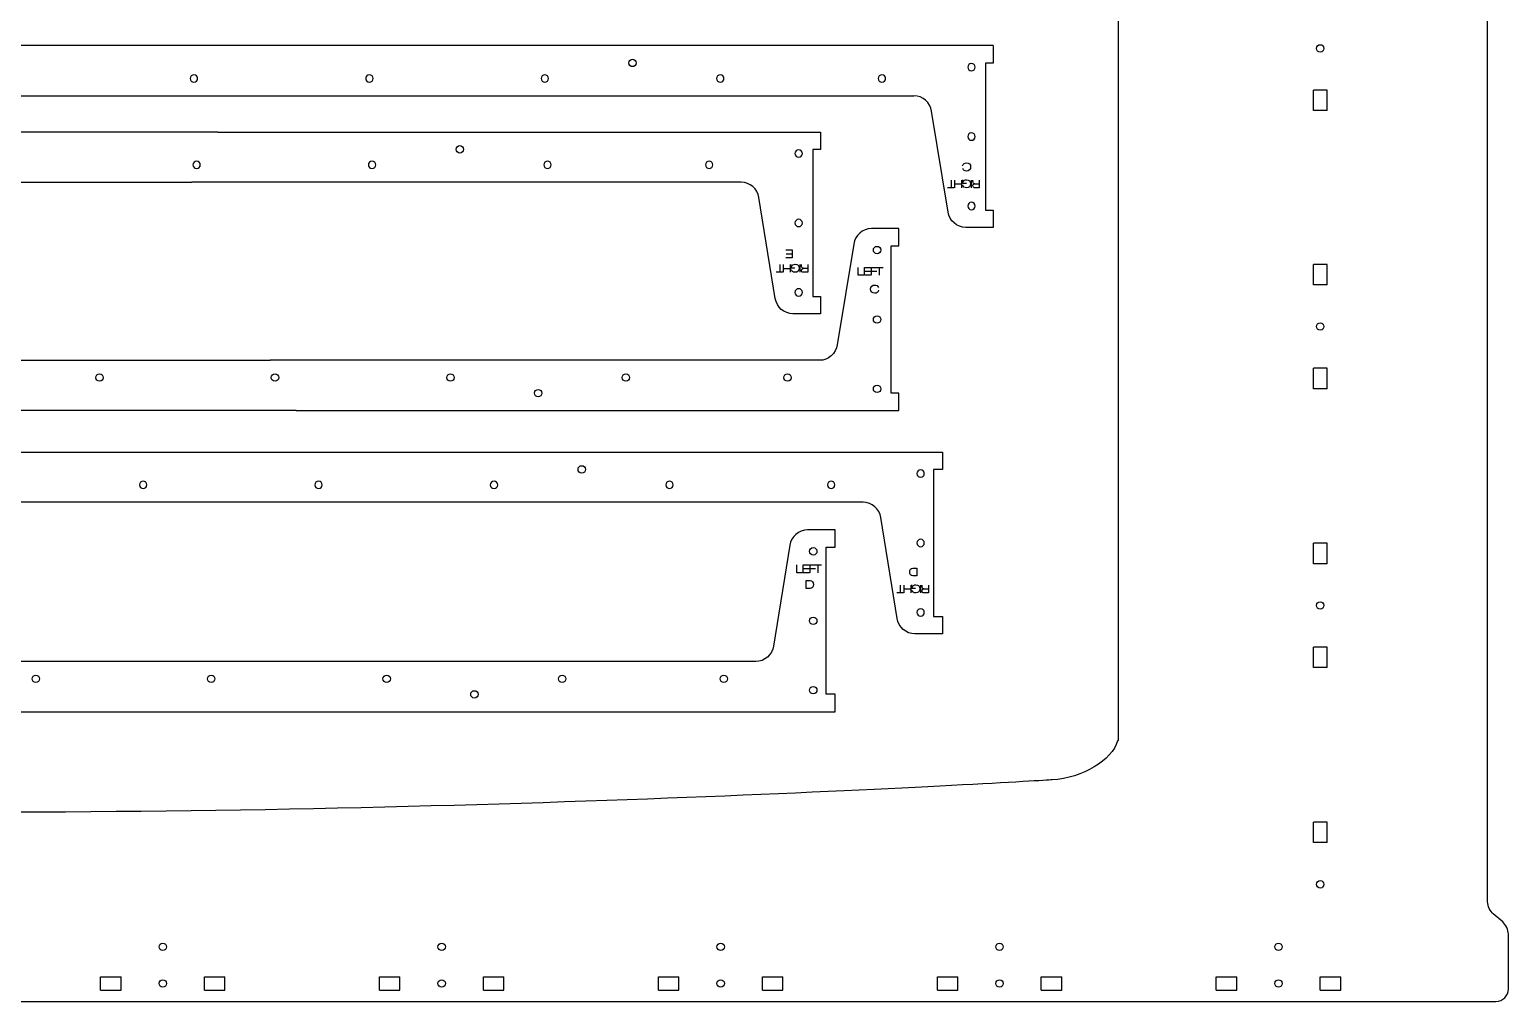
# Model space of a CAD drawing. Header units: millimetres. Extents: x -1176 to -33, y -869 to -31.
# Drawn here: x -602 to -33, y -869 to -495 of the extents above; entities that cross this region are included whole.
import ezdxf

# ---------------------------------------------------------------- set-up
doc = ezdxf.new("R2010")
doc.units = ezdxf.units.MM
doc.layers.add('Cuts', color=1, linetype='Continuous', lineweight=0, true_color=0xff0000)
doc.layers.add('text', color=5, linetype='Continuous', lineweight=0, true_color=0x0000ff)

msp = doc.modelspace()

# ---------------------------------------------------------------- linework, layer by layer
at = {"layer": 'Cuts', "color": 1, "lineweight": 25, "true_color": 0xff0000}
for p, q in [((-40.5, -830.68), (-40.5, -69.32)), ((-462.64, -501.12), (-711.57, -501.12)), ((-230.73, -501.12), (-462.64, -501.12)), ((-742.09, -520.4), (-261.26, -520.4)), ((-102.31, -518.23), (-107.51, -518.23)), ((-107.51, -526.11), (-107.51, -518.23)), ((-102.31, -526.11), (-102.31, -518.23)), ((-102.31, -526.11), (-107.51, -526.11)), ((-529.12, -534.36), (-1009.96, -534.36)), ((-808.57, -553.65), (-539.12, -553.65)), ((-102.31, -585.3), (-107.51, -585.3)), ((-107.51, -593.18), (-107.51, -585.3)), ((-102.31, -593.18), (-102.31, -585.3)), ((-102.31, -593.18), (-107.51, -593.18)), ((-778.4, -622.24), (-508.95, -622.24)), ((-102.31, -625.3), (-107.51, -625.3)), ((-107.51, -633.18), (-107.51, -625.3)), ((-102.31, -633.18), (-102.31, -625.3)), ((-102.31, -633.18), (-107.51, -633.18)), ((-498.95, -641.52), (-979.78, -641.52)), ((-731.1, -657.55), (-482.19, -657.55)), ((-482.19, -657.55), (-250.29, -657.55)), ((-280.81, -676.84), (-761.62, -676.84)), ((-102.31, -692.64), (-107.51, -692.64)), ((-107.51, -700.52), (-107.51, -692.64)), ((-102.31, -700.52), (-102.31, -692.64)), ((-102.31, -700.52), (-107.51, -700.52)), ((-102.31, -732.64), (-107.51, -732.64)), ((-107.51, -740.52), (-107.51, -732.64)), ((-102.31, -740.52), (-102.31, -732.64)), ((-322.12, -738.2), (-802.93, -738.2)), ((-102.31, -740.52), (-107.51, -740.52)), ((-772.41, -757.48), (-291.6, -757.48)), ((-102.31, -799.98), (-107.51, -799.98)), ((-107.51, -807.86), (-107.51, -799.98)), ((-102.31, -807.86), (-102.31, -799.98)), ((-102.31, -807.86), (-107.51, -807.86)), ((-574.27, -864.67), (-574.27, -859.47)), ((-574.27, -859.47), (-566.39, -859.47)), ((-574.27, -864.67), (-566.39, -864.67)), ((-566.39, -864.67), (-566.39, -859.47)), ((-534.27, -864.67), (-534.27, -859.47)), ((-534.27, -859.47), (-526.39, -859.47)), ((-534.27, -864.67), (-526.39, -864.67)), ((-526.39, -864.67), (-526.39, -859.47)), ((-466.93, -864.67), (-466.93, -859.47)), ((-466.93, -859.47), (-459.05, -859.47)), ((-466.93, -864.67), (-459.05, -864.67)), ((-459.05, -864.67), (-459.05, -859.47)), ((-426.93, -864.67), (-426.93, -859.47)), ((-426.93, -859.47), (-419.05, -859.47)), ((-426.93, -864.67), (-419.05, -864.67)), ((-419.05, -864.67), (-419.05, -859.47)), ((-359.59, -864.67), (-359.59, -859.47)), ((-359.59, -859.47), (-351.71, -859.47)), ((-359.59, -864.67), (-351.71, -864.67)), ((-351.71, -864.67), (-351.71, -859.47)), ((-319.59, -864.67), (-319.59, -859.47)), ((-319.59, -859.47), (-311.71, -859.47)), ((-319.59, -864.67), (-311.71, -864.67)), ((-311.71, -864.67), (-311.71, -859.47)), ((-252.25, -864.67), (-252.25, -859.47)), ((-252.25, -859.47), (-244.37, -859.47)), ((-252.25, -864.67), (-244.37, -864.67)), ((-244.37, -864.67), (-244.37, -859.47)), ((-212.25, -864.67), (-212.25, -859.47)), ((-212.25, -859.47), (-204.37, -859.47)), ((-212.25, -864.67), (-204.37, -864.67)), ((-204.37, -864.67), (-204.37, -859.47)), ((-144.91, -864.67), (-144.91, -859.47)), ((-144.91, -859.47), (-137.03, -859.47)), ((-144.91, -864.67), (-137.03, -864.67)), ((-137.03, -864.67), (-137.03, -859.47)), ((-104.91, -864.67), (-104.91, -859.47)), ((-104.91, -859.47), (-97.03, -859.47)), ((-104.91, -864.67), (-97.03, -864.67)), ((-97.03, -864.67), (-97.03, -859.47)), ((-1162.7, -869), (-37.3, -869))]:
    msp.add_line(p, q, dxfattribs=at)
for points in [[(-182.72, -167.04), (-182.72, -768.51), (-182.93, -768.68)], [(-230.73, -501.12), (-230.73, -507.82), (-233.68, -507.82), (-233.68, -564.42), (-230.73, -564.42), (-230.73, -571.12), (-241.35, -571.12)], [(-248.13, -565.17), (-254.48, -526.35)], [(-529.12, -534.36), (-297.22, -534.36), (-297.22, -541.06), (-297.22, -541.06)], [(-297.22, -541.06), (-300.17, -541.06), (-300.17, -597.67), (-297.22, -597.67), (-297.22, -604.36), (-297.22, -604.36), (-307.84, -604.36)], [(-327.74, -553.65), (-335.35, -553.65), (-539.12, -553.65)], [(-314.61, -598.41), (-320.97, -559.6)], [(-267.04, -634.82), (-269.99, -634.82), (-269.99, -578.22), (-267.04, -578.22), (-267.04, -571.52), (-267.04, -571.52), (-277.66, -571.52)], [(-284.44, -577.47), (-290.79, -616.29)], [(-297.57, -622.24), (-305.17, -622.24), (-508.95, -622.24)], [(-40.5, -830.68), (-40.5, -621.64)], [(-498.95, -641.52), (-267.04, -641.52), (-267.04, -634.82), (-267.04, -634.82)], [(-250.29, -657.55), (-250.29, -664.25), (-253.69, -664.25), (-253.69, -720.85), (-250.29, -720.85), (-250.29, -727.55), (-260.91, -727.55)], [(-267.68, -721.6), (-274.04, -682.78)], [(-291.6, -757.48), (-291.6, -750.78), (-295, -750.78), (-295, -694.18), (-291.6, -694.18), (-291.6, -687.48), (-302.22, -687.48)], [(-308.99, -693.43), (-315.34, -732.25)], [(-34.66, -838.4), (-38.34, -835.32)], [(-32.5, -864.2), (-32.5, -843.04)], [(-330.12, -869), (-37.3, -869)]]:
    msp.add_lwpolyline(points, dxfattribs=at)
for points in [[(-106.34, -502.17), (-106.34, -501.38), (-105.7, -500.75), (-104.91, -500.75)], [(-104.91, -500.75), (-104.13, -500.75), (-103.49, -501.38), (-103.49, -502.17)], [(-370.98, -507.79), (-370.98, -507), (-370.34, -506.37), (-369.55, -506.37)], [(-369.55, -506.37), (-368.77, -506.37), (-368.13, -507), (-368.13, -507.79)], [(-104.91, -503.6), (-105.7, -503.6), (-106.34, -502.96), (-106.34, -502.17)], [(-103.49, -502.17), (-103.49, -502.96), (-104.13, -503.6), (-104.91, -503.6)], [(-369.55, -509.21), (-370.34, -509.21), (-370.98, -508.58), (-370.98, -507.79)], [(-368.13, -507.79), (-368.13, -508.58), (-368.77, -509.21), (-369.55, -509.21)], [(-239.14, -507.97), (-239.93, -507.97), (-240.57, -508.61), (-240.57, -509.4)], [(-240.57, -509.4), (-240.57, -510.18), (-239.93, -510.82), (-239.14, -510.82)], [(-237.72, -509.4), (-237.72, -508.61), (-238.35, -507.97), (-239.14, -507.97)], [(-239.14, -510.82), (-238.35, -510.82), (-237.72, -510.18), (-237.72, -509.4)], [(-538.34, -512.34), (-539.12, -512.34), (-539.76, -512.97), (-539.76, -513.76)], [(-539.76, -513.76), (-539.76, -514.55), (-539.12, -515.19), (-538.34, -515.19)], [(-536.91, -513.76), (-536.91, -512.97), (-537.55, -512.34), (-538.34, -512.34)], [(-538.34, -515.19), (-537.55, -515.19), (-536.91, -514.55), (-536.91, -513.76)], [(-470.82, -512.34), (-471.61, -512.34), (-472.25, -512.97), (-472.25, -513.76)], [(-472.25, -513.76), (-472.25, -514.55), (-471.61, -515.19), (-470.82, -515.19)], [(-469.4, -513.76), (-469.4, -512.97), (-470.03, -512.34), (-470.82, -512.34)], [(-470.82, -515.19), (-470.03, -515.19), (-469.4, -514.55), (-469.4, -513.76)], [(-403.31, -512.34), (-404.1, -512.34), (-404.73, -512.97), (-404.73, -513.76)], [(-404.73, -513.76), (-404.73, -514.55), (-404.1, -515.19), (-403.31, -515.19)], [(-401.88, -513.76), (-401.88, -512.97), (-402.52, -512.34), (-403.31, -512.34)], [(-403.31, -515.19), (-402.52, -515.19), (-401.88, -514.55), (-401.88, -513.76)], [(-335.8, -512.34), (-336.58, -512.34), (-337.22, -512.97), (-337.22, -513.76)], [(-337.22, -513.76), (-337.22, -514.55), (-336.58, -515.19), (-335.8, -515.19)], [(-334.37, -513.76), (-334.37, -512.97), (-335.01, -512.34), (-335.8, -512.34)], [(-335.8, -515.19), (-335.01, -515.19), (-334.37, -514.55), (-334.37, -513.76)], [(-273.58, -512.34), (-274.37, -512.34), (-275.01, -512.97), (-275.01, -513.76)], [(-275.01, -513.76), (-275.01, -514.55), (-274.37, -515.19), (-273.58, -515.19)], [(-272.16, -513.76), (-272.16, -512.97), (-272.79, -512.34), (-273.58, -512.34)], [(-273.58, -515.19), (-272.79, -515.19), (-272.16, -514.55), (-272.16, -513.76)], [(-254.48, -526.35), (-254.91, -523.08), (-257.96, -520.4), (-261.26, -520.4)], [(-239.14, -534.7), (-239.93, -534.7), (-240.57, -535.33), (-240.57, -536.12)], [(-237.72, -536.12), (-237.72, -535.33), (-238.35, -534.7), (-239.14, -534.7)], [(-437.46, -541.03), (-437.46, -540.24), (-436.82, -539.61), (-436.04, -539.61)], [(-436.04, -539.61), (-435.25, -539.61), (-434.61, -540.24), (-434.61, -541.03)], [(-240.57, -536.12), (-240.57, -536.91), (-239.93, -537.55), (-239.14, -537.55)], [(-239.14, -537.55), (-238.35, -537.55), (-237.72, -536.91), (-237.72, -536.12)], [(-537.3, -545.58), (-538.09, -545.58), (-538.73, -546.22), (-538.73, -547)], [(-535.88, -547), (-535.88, -546.22), (-536.52, -545.58), (-537.3, -545.58)], [(-469.79, -545.58), (-470.58, -545.58), (-471.22, -546.22), (-471.22, -547)], [(-468.37, -547), (-468.37, -546.22), (-469, -545.58), (-469.79, -545.58)], [(-436.04, -542.46), (-436.82, -542.46), (-437.46, -541.82), (-437.46, -541.03)], [(-434.61, -541.03), (-434.61, -541.82), (-435.25, -542.46), (-436.04, -542.46)], [(-402.28, -545.58), (-403.07, -545.58), (-403.7, -546.22), (-403.7, -547)], [(-400.85, -547), (-400.85, -546.22), (-401.49, -545.58), (-402.28, -545.58)], [(-340.06, -545.58), (-340.85, -545.58), (-341.49, -546.22), (-341.49, -547)], [(-338.64, -547), (-338.64, -546.22), (-339.28, -545.58), (-340.06, -545.58)], [(-305.63, -541.22), (-306.41, -541.22), (-307.05, -541.85), (-307.05, -542.64)], [(-307.05, -542.64), (-307.05, -543.43), (-306.41, -544.06), (-305.63, -544.06)], [(-304.2, -542.64), (-304.2, -541.85), (-304.84, -541.22), (-305.63, -541.22)], [(-305.63, -544.06), (-304.84, -544.06), (-304.2, -543.43), (-304.2, -542.64)], [(-538.73, -547), (-538.73, -547.79), (-538.09, -548.43), (-537.3, -548.43)], [(-537.3, -548.43), (-536.52, -548.43), (-535.88, -547.79), (-535.88, -547)], [(-471.22, -547), (-471.22, -547.79), (-470.58, -548.43), (-469.79, -548.43)], [(-469.79, -548.43), (-469, -548.43), (-468.37, -547.79), (-468.37, -547)], [(-403.7, -547), (-403.7, -547.79), (-403.07, -548.43), (-402.28, -548.43)], [(-402.28, -548.43), (-401.49, -548.43), (-400.85, -547.79), (-400.85, -547)], [(-341.49, -547), (-341.49, -547.79), (-340.85, -548.43), (-340.06, -548.43)], [(-340.06, -548.43), (-339.28, -548.43), (-338.64, -547.79), (-338.64, -547)], [(-320.97, -559.6), (-321.39, -556.32), (-324.44, -553.65), (-327.74, -553.65)], [(-239.14, -561.42), (-239.93, -561.42), (-240.57, -562.06), (-240.57, -562.85)], [(-240.57, -562.85), (-240.57, -563.63), (-239.93, -564.27), (-239.14, -564.27)], [(-237.72, -562.85), (-237.72, -562.06), (-238.35, -561.42), (-239.14, -561.42)], [(-239.14, -564.27), (-238.35, -564.27), (-237.72, -563.63), (-237.72, -562.85)], [(-305.63, -567.94), (-306.41, -567.94), (-307.05, -568.58), (-307.05, -569.36)], [(-304.2, -569.36), (-304.2, -568.58), (-304.84, -567.94), (-305.63, -567.94)], [(-241.35, -571.12), (-244.65, -571.12), (-247.7, -568.44), (-248.13, -565.17)], [(-307.05, -569.36), (-307.05, -570.15), (-306.41, -570.79), (-305.63, -570.79)], [(-305.63, -570.79), (-304.84, -570.79), (-304.2, -570.15), (-304.2, -569.36)], [(-277.66, -571.52), (-280.96, -571.52), (-284.01, -574.19), (-284.44, -577.47)], [(-276.88, -579.79), (-276.88, -579.01), (-276.24, -578.37), (-275.45, -578.37)], [(-275.45, -581.22), (-276.24, -581.22), (-276.88, -580.58), (-276.88, -579.79)], [(-275.45, -578.37), (-274.66, -578.37), (-274.03, -579.01), (-274.03, -579.79)], [(-274.03, -579.79), (-274.03, -580.58), (-274.66, -581.22), (-275.45, -581.22)], [(-305.63, -594.66), (-306.41, -594.66), (-307.05, -595.3), (-307.05, -596.09)], [(-307.05, -596.09), (-307.05, -596.88), (-306.41, -597.51), (-305.63, -597.51)], [(-304.2, -596.09), (-304.2, -595.3), (-304.84, -594.66), (-305.63, -594.66)], [(-305.63, -597.51), (-304.84, -597.51), (-304.2, -596.88), (-304.2, -596.09)], [(-307.84, -604.36), (-311.14, -604.36), (-314.18, -601.69), (-314.61, -598.41)], [(-276.88, -606.52), (-276.88, -605.73), (-276.24, -605.09), (-275.45, -605.09)], [(-275.45, -607.94), (-276.24, -607.94), (-276.88, -607.3), (-276.88, -606.52)], [(-275.45, -605.09), (-274.66, -605.09), (-274.03, -605.73), (-274.03, -606.52)], [(-274.03, -606.52), (-274.03, -607.3), (-274.66, -607.94), (-275.45, -607.94)], [(-106.34, -609.24), (-106.34, -608.45), (-105.7, -607.82), (-104.91, -607.82)], [(-104.91, -607.82), (-104.13, -607.82), (-103.49, -608.45), (-103.49, -609.24)], [(-104.91, -610.67), (-105.7, -610.67), (-106.34, -610.03), (-106.34, -609.24)], [(-103.49, -609.24), (-103.49, -610.03), (-104.13, -610.67), (-104.91, -610.67)], [(-290.79, -616.29), (-291.22, -619.56), (-294.27, -622.24), (-297.57, -622.24)], [(-576.07, -628.88), (-576.07, -628.09), (-575.43, -627.45), (-574.64, -627.45)], [(-574.64, -630.3), (-575.43, -630.3), (-576.07, -629.66), (-576.07, -628.88)], [(-574.64, -627.45), (-573.86, -627.45), (-573.22, -628.09), (-573.22, -628.88)], [(-573.22, -628.88), (-573.22, -629.66), (-573.86, -630.3), (-574.64, -630.3)], [(-508.56, -628.88), (-508.56, -628.09), (-507.92, -627.45), (-507.13, -627.45)], [(-507.13, -630.3), (-507.92, -630.3), (-508.56, -629.66), (-508.56, -628.88)], [(-507.13, -627.45), (-506.34, -627.45), (-505.71, -628.09), (-505.71, -628.88)], [(-505.71, -628.88), (-505.71, -629.66), (-506.34, -630.3), (-507.13, -630.3)], [(-441.04, -628.88), (-441.04, -628.09), (-440.41, -627.45), (-439.62, -627.45)], [(-439.62, -630.3), (-440.41, -630.3), (-441.04, -629.66), (-441.04, -628.88)], [(-439.62, -627.45), (-438.83, -627.45), (-438.19, -628.09), (-438.19, -628.88)], [(-438.19, -628.88), (-438.19, -629.66), (-438.83, -630.3), (-439.62, -630.3)], [(-373.53, -628.88), (-373.53, -628.09), (-372.89, -627.45), (-372.11, -627.45)], [(-372.11, -630.3), (-372.89, -630.3), (-373.53, -629.66), (-373.53, -628.88)], [(-372.11, -627.45), (-371.32, -627.45), (-370.68, -628.09), (-370.68, -628.88)], [(-370.68, -628.88), (-370.68, -629.66), (-371.32, -630.3), (-372.11, -630.3)], [(-311.32, -628.88), (-311.32, -628.09), (-310.68, -627.45), (-309.89, -627.45)], [(-309.89, -630.3), (-310.68, -630.3), (-311.32, -629.66), (-311.32, -628.88)], [(-309.89, -627.45), (-309.1, -627.45), (-308.47, -628.09), (-308.47, -628.88)], [(-308.47, -628.88), (-308.47, -629.66), (-309.1, -630.3), (-309.89, -630.3)], [(-407.29, -634.85), (-407.29, -634.06), (-406.65, -633.43), (-405.86, -633.43)], [(-405.86, -636.27), (-406.65, -636.27), (-407.29, -635.64), (-407.29, -634.85)], [(-405.86, -633.43), (-405.08, -633.43), (-404.44, -634.06), (-404.44, -634.85)], [(-404.44, -634.85), (-404.44, -635.64), (-405.08, -636.27), (-405.86, -636.27)], [(-276.88, -633.24), (-276.88, -632.45), (-276.24, -631.82), (-275.45, -631.82)], [(-275.45, -634.67), (-276.24, -634.67), (-276.88, -634.03), (-276.88, -633.24)], [(-275.45, -631.82), (-274.66, -631.82), (-274.03, -632.45), (-274.03, -633.24)], [(-274.03, -633.24), (-274.03, -634.03), (-274.66, -634.67), (-275.45, -634.67)], [(-390.53, -664.22), (-390.53, -663.43), (-389.89, -662.8), (-389.11, -662.8)], [(-389.11, -665.65), (-389.89, -665.65), (-390.53, -665.01), (-390.53, -664.22)], [(-389.11, -662.8), (-388.32, -662.8), (-387.68, -663.43), (-387.68, -664.22)], [(-387.68, -664.22), (-387.68, -665.01), (-388.32, -665.65), (-389.11, -665.65)], [(-258.7, -664.4), (-259.48, -664.4), (-260.12, -665.04), (-260.12, -665.83)], [(-260.12, -665.83), (-260.12, -666.62), (-259.48, -667.25), (-258.7, -667.25)], [(-257.27, -665.83), (-257.27, -665.04), (-257.91, -664.4), (-258.7, -664.4)], [(-258.7, -667.25), (-257.91, -667.25), (-257.27, -666.62), (-257.27, -665.83)], [(-557.89, -668.77), (-558.67, -668.77), (-559.31, -669.41), (-559.31, -670.19)], [(-559.31, -670.19), (-559.31, -670.98), (-558.67, -671.62), (-557.89, -671.62)], [(-556.46, -670.19), (-556.46, -669.41), (-557.1, -668.77), (-557.89, -668.77)], [(-557.89, -671.62), (-557.1, -671.62), (-556.46, -670.98), (-556.46, -670.19)], [(-490.37, -668.77), (-491.16, -668.77), (-491.8, -669.41), (-491.8, -670.19)], [(-491.8, -670.19), (-491.8, -670.98), (-491.16, -671.62), (-490.37, -671.62)], [(-488.95, -670.19), (-488.95, -669.41), (-489.59, -668.77), (-490.37, -668.77)], [(-490.37, -671.62), (-489.59, -671.62), (-488.95, -670.98), (-488.95, -670.19)], [(-422.86, -668.77), (-423.65, -668.77), (-424.29, -669.41), (-424.29, -670.19)], [(-424.29, -670.19), (-424.29, -670.98), (-423.65, -671.62), (-422.86, -671.62)], [(-421.44, -670.19), (-421.44, -669.41), (-422.07, -668.77), (-422.86, -668.77)], [(-422.86, -671.62), (-422.07, -671.62), (-421.44, -670.98), (-421.44, -670.19)], [(-355.35, -668.77), (-356.14, -668.77), (-356.77, -669.41), (-356.77, -670.19)], [(-356.77, -670.19), (-356.77, -670.98), (-356.14, -671.62), (-355.35, -671.62)], [(-353.92, -670.19), (-353.92, -669.41), (-354.56, -668.77), (-355.35, -668.77)], [(-355.35, -671.62), (-354.56, -671.62), (-353.92, -670.98), (-353.92, -670.19)], [(-293.13, -668.77), (-293.92, -668.77), (-294.56, -669.41), (-294.56, -670.19)], [(-294.56, -670.19), (-294.56, -670.98), (-293.92, -671.62), (-293.13, -671.62)], [(-291.71, -670.19), (-291.71, -669.41), (-292.35, -668.77), (-293.13, -668.77)], [(-293.13, -671.62), (-292.35, -671.62), (-291.71, -670.98), (-291.71, -670.19)], [(-274.04, -682.78), (-274.46, -679.51), (-277.51, -676.84), (-280.81, -676.84)], [(-302.22, -687.48), (-305.52, -687.48), (-308.56, -690.16), (-308.99, -693.43)], [(-258.7, -691.13), (-259.48, -691.13), (-260.12, -691.77), (-260.12, -692.55)], [(-260.12, -692.55), (-260.12, -693.34), (-259.48, -693.98), (-258.7, -693.98)], [(-257.27, -692.55), (-257.27, -691.77), (-257.91, -691.13), (-258.7, -691.13)], [(-258.7, -693.98), (-257.91, -693.98), (-257.27, -693.34), (-257.27, -692.55)], [(-301.43, -695.76), (-301.43, -694.97), (-300.79, -694.33), (-300, -694.33)], [(-300, -697.18), (-300.79, -697.18), (-301.43, -696.54), (-301.43, -695.76)], [(-300, -694.33), (-299.22, -694.33), (-298.58, -694.97), (-298.58, -695.76)], [(-298.58, -695.76), (-298.58, -696.54), (-299.22, -697.18), (-300, -697.18)], [(-106.34, -716.58), (-106.34, -715.79), (-105.7, -715.16), (-104.91, -715.16)], [(-104.91, -718.01), (-105.7, -718.01), (-106.34, -717.37), (-106.34, -716.58)], [(-104.91, -715.16), (-104.13, -715.16), (-103.49, -715.79), (-103.49, -716.58)], [(-103.49, -716.58), (-103.49, -717.37), (-104.13, -718.01), (-104.91, -718.01)], [(-301.43, -722.48), (-301.43, -721.69), (-300.79, -721.06), (-300, -721.06)], [(-300, -723.91), (-300.79, -723.91), (-301.43, -723.27), (-301.43, -722.48)], [(-300, -721.06), (-299.22, -721.06), (-298.58, -721.69), (-298.58, -722.48)], [(-298.58, -722.48), (-298.58, -723.27), (-299.22, -723.91), (-300, -723.91)], [(-260.91, -727.55), (-264.21, -727.55), (-267.26, -724.88), (-267.68, -721.6)], [(-258.7, -717.85), (-259.48, -717.85), (-260.12, -718.49), (-260.12, -719.28)], [(-260.12, -719.28), (-260.12, -720.06), (-259.48, -720.7), (-258.7, -720.7)], [(-257.27, -719.28), (-257.27, -718.49), (-257.91, -717.85), (-258.7, -717.85)], [(-258.7, -720.7), (-257.91, -720.7), (-257.27, -720.06), (-257.27, -719.28)], [(-315.34, -732.25), (-315.77, -735.52), (-318.82, -738.2), (-322.12, -738.2)], [(-600.62, -744.84), (-600.62, -744.05), (-599.98, -743.42), (-599.2, -743.42)], [(-599.2, -746.27), (-599.98, -746.27), (-600.62, -745.63), (-600.62, -744.84)], [(-599.2, -743.42), (-598.41, -743.42), (-597.77, -744.05), (-597.77, -744.84)], [(-597.77, -744.84), (-597.77, -745.63), (-598.41, -746.27), (-599.2, -746.27)], [(-533.11, -744.84), (-533.11, -744.05), (-532.47, -743.42), (-531.68, -743.42)], [(-531.68, -746.27), (-532.47, -746.27), (-533.11, -745.63), (-533.11, -744.84)], [(-531.68, -743.42), (-530.89, -743.42), (-530.26, -744.05), (-530.26, -744.84)], [(-530.26, -744.84), (-530.26, -745.63), (-530.89, -746.27), (-531.68, -746.27)], [(-465.59, -744.84), (-465.59, -744.05), (-464.96, -743.42), (-464.17, -743.42)], [(-464.17, -746.27), (-464.96, -746.27), (-465.59, -745.63), (-465.59, -744.84)], [(-464.17, -743.42), (-463.38, -743.42), (-462.74, -744.05), (-462.74, -744.84)], [(-462.74, -744.84), (-462.74, -745.63), (-463.38, -746.27), (-464.17, -746.27)], [(-398.08, -744.84), (-398.08, -744.05), (-397.44, -743.42), (-396.66, -743.42)], [(-396.66, -746.27), (-397.44, -746.27), (-398.08, -745.63), (-398.08, -744.84)], [(-396.66, -743.42), (-395.87, -743.42), (-395.23, -744.05), (-395.23, -744.84)], [(-395.23, -744.84), (-395.23, -745.63), (-395.87, -746.27), (-396.66, -746.27)], [(-335.87, -744.84), (-335.87, -744.05), (-335.23, -743.42), (-334.44, -743.42)], [(-334.44, -746.27), (-335.23, -746.27), (-335.87, -745.63), (-335.87, -744.84)], [(-334.44, -743.42), (-333.65, -743.42), (-333.02, -744.05), (-333.02, -744.84)], [(-333.02, -744.84), (-333.02, -745.63), (-333.65, -746.27), (-334.44, -746.27)], [(-431.84, -750.81), (-431.84, -750.03), (-431.2, -749.39), (-430.41, -749.39)], [(-430.41, -752.24), (-431.2, -752.24), (-431.84, -751.6), (-431.84, -750.81)], [(-430.41, -749.39), (-429.63, -749.39), (-428.99, -750.03), (-428.99, -750.81)], [(-428.99, -750.81), (-428.99, -751.6), (-429.63, -752.24), (-430.41, -752.24)], [(-301.43, -749.21), (-301.43, -748.42), (-300.79, -747.78), (-300, -747.78)], [(-300, -750.63), (-300.79, -750.63), (-301.43, -749.99), (-301.43, -749.21)], [(-300, -747.78), (-299.22, -747.78), (-298.58, -748.42), (-298.58, -749.21)], [(-298.58, -749.21), (-298.58, -749.99), (-299.22, -750.63), (-300, -750.63)], [(-182.93, -768.68), (-185.03, -776.23), (-196.36, -783), (-208.1, -783.73)], [(-208.1, -783.73), (-208.1, -783.73), (-407.74, -796.17), (-617.1, -796.17)], [(-106.34, -823.92), (-106.34, -823.13), (-105.7, -822.5), (-104.91, -822.5)], [(-104.91, -825.35), (-105.7, -825.35), (-106.34, -824.71), (-106.34, -823.92)], [(-104.91, -822.5), (-104.13, -822.5), (-103.49, -823.13), (-103.49, -823.92)], [(-103.49, -823.92), (-103.49, -824.71), (-104.13, -825.35), (-104.91, -825.35)], [(-38.34, -835.32), (-39.53, -834.32), (-40.5, -832.24), (-40.5, -830.68)], [(-32.5, -843.04), (-32.5, -841.49), (-33.47, -839.4), (-34.66, -838.4)], [(-551.76, -847.99), (-551.76, -847.2), (-551.12, -846.57), (-550.33, -846.57)], [(-550.33, -846.57), (-549.55, -846.57), (-548.91, -847.2), (-548.91, -847.99)], [(-444.42, -847.99), (-444.42, -847.2), (-443.78, -846.57), (-442.99, -846.57)], [(-442.99, -846.57), (-442.21, -846.57), (-441.57, -847.2), (-441.57, -847.99)], [(-337.08, -847.99), (-337.08, -847.2), (-336.44, -846.57), (-335.65, -846.57)], [(-335.65, -846.57), (-334.87, -846.57), (-334.23, -847.2), (-334.23, -847.99)], [(-229.74, -847.99), (-229.74, -847.2), (-229.1, -846.57), (-228.31, -846.57)], [(-228.31, -846.57), (-227.53, -846.57), (-226.89, -847.2), (-226.89, -847.99)], [(-122.4, -847.99), (-122.4, -847.2), (-121.76, -846.57), (-120.97, -846.57)], [(-120.97, -846.57), (-120.19, -846.57), (-119.55, -847.2), (-119.55, -847.99)], [(-550.33, -849.42), (-551.12, -849.42), (-551.76, -848.78), (-551.76, -847.99)], [(-548.91, -847.99), (-548.91, -848.78), (-549.55, -849.42), (-550.33, -849.42)], [(-442.99, -849.42), (-443.78, -849.42), (-444.42, -848.78), (-444.42, -847.99)], [(-441.57, -847.99), (-441.57, -848.78), (-442.21, -849.42), (-442.99, -849.42)], [(-335.65, -849.42), (-336.44, -849.42), (-337.08, -848.78), (-337.08, -847.99)], [(-334.23, -847.99), (-334.23, -848.78), (-334.87, -849.42), (-335.65, -849.42)], [(-228.31, -849.42), (-229.1, -849.42), (-229.74, -848.78), (-229.74, -847.99)], [(-226.89, -847.99), (-226.89, -848.78), (-227.53, -849.42), (-228.31, -849.42)], [(-120.97, -849.42), (-121.76, -849.42), (-122.4, -848.78), (-122.4, -847.99)], [(-119.55, -847.99), (-119.55, -848.78), (-120.19, -849.42), (-120.97, -849.42)], [(-551.76, -862.07), (-551.76, -861.28), (-551.12, -860.65), (-550.33, -860.65)], [(-550.33, -863.5), (-551.12, -863.5), (-551.76, -862.86), (-551.76, -862.07)], [(-550.33, -860.65), (-549.54, -860.65), (-548.91, -861.28), (-548.91, -862.07)], [(-548.91, -862.07), (-548.91, -862.86), (-549.54, -863.5), (-550.33, -863.5)], [(-444.42, -862.07), (-444.42, -861.28), (-443.78, -860.65), (-442.99, -860.65)], [(-442.99, -863.5), (-443.78, -863.5), (-444.42, -862.86), (-444.42, -862.07)], [(-442.99, -860.65), (-442.2, -860.65), (-441.57, -861.28), (-441.57, -862.07)], [(-441.57, -862.07), (-441.57, -862.86), (-442.2, -863.5), (-442.99, -863.5)], [(-337.08, -862.07), (-337.08, -861.28), (-336.44, -860.65), (-335.65, -860.65)], [(-335.65, -863.5), (-336.44, -863.5), (-337.08, -862.86), (-337.08, -862.07)], [(-335.65, -860.65), (-334.86, -860.65), (-334.23, -861.28), (-334.23, -862.07)], [(-334.23, -862.07), (-334.23, -862.86), (-334.86, -863.5), (-335.65, -863.5)], [(-229.74, -862.07), (-229.74, -861.28), (-229.1, -860.65), (-228.31, -860.65)], [(-228.31, -863.5), (-229.1, -863.5), (-229.74, -862.86), (-229.74, -862.07)], [(-228.31, -860.65), (-227.52, -860.65), (-226.89, -861.28), (-226.89, -862.07)], [(-226.89, -862.07), (-226.89, -862.86), (-227.52, -863.5), (-228.31, -863.5)], [(-122.4, -862.07), (-122.4, -861.28), (-121.76, -860.65), (-120.97, -860.65)], [(-120.97, -863.5), (-121.76, -863.5), (-122.4, -862.86), (-122.4, -862.07)], [(-120.97, -860.65), (-120.18, -860.65), (-119.55, -861.28), (-119.55, -862.07)], [(-119.55, -862.07), (-119.55, -862.86), (-120.18, -863.5), (-120.97, -863.5)], [(-37.3, -869), (-34.66, -869), (-32.5, -866.84), (-32.5, -864.2)]]:
    msp.add_open_spline(points, degree=3, dxfattribs=at)
at = {"layer": 'text', "color": 5, "lineweight": 25, "true_color": 0x0000ff}
for points in [[(-245.73, -555.85), (-248.31, -555.85)], [(-246.98, -552.87), (-246.98, -555.83)], [(-245.53, -555.85), (-245.53, -552.87)], [(-242.97, -554.46), (-245.53, -554.46)], [(-242.97, -552.87), (-242.97, -555.85)], [(-241.1, -554.2), (-242.51, -554.2), (-242.51, -552.8)], [(-239.08, -555.85), (-239.08, -552.87)], [(-237.87, -554.33), (-237.87, -554.32), (-236.12, -554.31)], [(-236.12, -552.87), (-236.12, -555.85), (-237.76, -555.85)], [(-310.54, -579.76), (-308.17, -579.76), (-308.17, -582.78), (-310.52, -582.78)], [(-312.93, -585.37), (-312.93, -588.33)], [(-311.48, -588.36), (-311.48, -585.37)], [(-308.17, -581.38), (-310.42, -581.38)], [(-308.92, -585.37), (-308.92, -588.36)], [(-307.06, -586.71), (-308.46, -586.71), (-308.46, -585.3)], [(-305.04, -588.36), (-305.04, -585.37)], [(-302.07, -585.37), (-302.07, -588.36), (-303.71, -588.36)], [(-311.68, -588.36), (-314.26, -588.36)], [(-308.92, -586.97), (-311.48, -586.97)], [(-303.83, -586.83), (-303.82, -586.82)], [(-303.82, -586.82), (-302.07, -586.82)], [(-280.57, -589.52), (-282.7, -589.52), (-282.7, -586.47)], [(-277.87, -589.52), (-280.27, -589.52), (-280.27, -586.47), (-277.9, -586.47)], [(-280.27, -587.89), (-278, -587.89)], [(-277.61, -589.52), (-277.61, -586.47), (-275.47, -586.47)], [(-277.61, -587.89), (-275.59, -587.89)], [(-275.8, -586.47), (-273.17, -586.47)], [(-274.48, -589.52), (-274.48, -586.47)], [(-304.18, -704.02), (-306.31, -704.02), (-306.31, -700.97)], [(-301.48, -704.02), (-303.88, -704.02), (-303.88, -700.97), (-301.51, -700.97)], [(-303.88, -702.39), (-301.61, -702.39)], [(-301.22, -704.02), (-301.22, -700.97), (-299.08, -700.97)], [(-301.22, -702.39), (-299.2, -702.39)], [(-299.41, -700.97), (-296.78, -700.97)], [(-298.09, -704.02), (-298.09, -700.97)], [(-261.65, -702.2), (-260.18, -702.2), (-260.18, -705.22), (-260.18, -705.22)], [(-260.18, -705.22), (-261.65, -705.22)], [(-302.71, -707.04), (-301.24, -707.04)], [(-301.24, -710.06), (-302.71, -710.06), (-302.71, -707.04), (-302.71, -707.04)], [(-266.51, -708.77), (-266.51, -711.73)], [(-265.06, -711.75), (-265.06, -708.77)], [(-262.5, -710.37), (-265.06, -710.37)], [(-262.5, -708.77), (-262.5, -711.75)], [(-260.64, -710.1), (-262.04, -710.1), (-262.04, -708.7)], [(-258.62, -711.75), (-258.62, -708.77)], [(-257.41, -710.23), (-257.4, -710.22), (-255.65, -710.21)], [(-255.65, -708.77), (-255.65, -711.75), (-257.29, -711.75)], [(-265.26, -711.75), (-267.84, -711.75)]]:
    msp.add_lwpolyline(points, dxfattribs=at)
for points in [[(-242.52, -547.44), (-242.43, -546.63), (-241.7, -546.22), (-241, -546.22)], [(-241, -546.22), (-240.14, -546.22), (-239.44, -546.8), (-239.44, -547.8)], [(-241, -549.38), (-241.72, -549.38), (-242.29, -549.09), (-242.45, -548.43)], [(-239.44, -547.8), (-239.44, -548.8), (-240.14, -549.38), (-241, -549.38)], [(-242.51, -554.2), (-242.47, -553.85), (-242.41, -553.7), (-242.41, -553.7)], [(-240.99, -555.85), (-241.93, -555.85), (-242.36, -555.44), (-242.47, -554.86)], [(-242.41, -553.7), (-242.2, -553.01), (-241.62, -552.73), (-240.99, -552.73)], [(-240.99, -552.73), (-240.14, -552.73), (-239.45, -553.31), (-239.45, -554.29)], [(-239.45, -554.29), (-239.45, -555.28), (-240.14, -555.85), (-240.99, -555.85)], [(-238.53, -553.69), (-238.53, -553.58), (-238.54, -552.99), (-238.6, -552.87)], [(-238.58, -555.04), (-238.58, -554.75), (-238.39, -554.35), (-237.87, -554.33)], [(-237.76, -555.85), (-238.36, -555.85), (-238.58, -555.57), (-238.58, -555.04)], [(-237.87, -554.32), (-238.33, -554.31), (-238.53, -554.1), (-238.53, -553.69)], [(-308.36, -586.2), (-308.15, -585.52), (-307.57, -585.24), (-306.95, -585.24)], [(-306.95, -585.24), (-306.1, -585.24), (-305.4, -585.81), (-305.4, -586.8)], [(-304.48, -586.19), (-304.48, -586.09), (-304.49, -585.49), (-304.55, -585.37)], [(-308.46, -586.71), (-308.42, -586.36), (-308.36, -586.2), (-308.36, -586.2)], [(-306.95, -588.36), (-307.88, -588.36), (-308.31, -587.94), (-308.42, -587.37)], [(-305.4, -586.8), (-305.4, -587.78), (-306.1, -588.36), (-306.95, -588.36)], [(-304.54, -587.54), (-304.54, -587.26), (-304.35, -586.86), (-303.83, -586.83)], [(-303.71, -588.36), (-304.31, -588.36), (-304.54, -588.07), (-304.54, -587.54)], [(-303.82, -586.82), (-304.28, -586.82), (-304.48, -586.6), (-304.48, -586.19)], [(-277.94, -594.84), (-277.94, -593.84), (-277.24, -593.26), (-276.37, -593.26)], [(-276.37, -596.42), (-277.24, -596.42), (-277.94, -595.84), (-277.94, -594.84)], [(-276.37, -593.26), (-275.66, -593.26), (-275.09, -593.55), (-274.93, -594.21)], [(-274.86, -595.2), (-274.95, -596.01), (-275.68, -596.42), (-276.37, -596.42)], [(-262.91, -703.71), (-262.91, -702.8), (-262.48, -702.2), (-261.65, -702.2)], [(-261.65, -705.22), (-262.48, -705.22), (-262.91, -704.61), (-262.91, -703.71)], [(-301.24, -707.04), (-300.41, -707.04), (-299.98, -707.65), (-299.98, -708.55)], [(-299.98, -708.55), (-299.98, -709.45), (-300.41, -710.06), (-301.24, -710.06)], [(-262.04, -710.1), (-262, -709.76), (-261.94, -709.6), (-261.94, -709.6)], [(-260.53, -711.75), (-261.46, -711.75), (-261.89, -711.34), (-262, -710.76)], [(-261.94, -709.6), (-261.73, -708.92), (-261.15, -708.63), (-260.53, -708.63)], [(-260.53, -708.63), (-259.67, -708.63), (-258.98, -709.21), (-258.98, -710.19)], [(-258.98, -710.19), (-258.98, -711.18), (-259.67, -711.75), (-260.53, -711.75)], [(-258.06, -709.59), (-258.06, -709.48), (-258.07, -708.89), (-258.13, -708.77)], [(-258.12, -710.94), (-258.12, -710.65), (-257.92, -710.26), (-257.41, -710.23)], [(-257.29, -711.75), (-257.89, -711.75), (-258.12, -711.47), (-258.12, -710.94)], [(-257.4, -710.22), (-257.86, -710.22), (-258.06, -710), (-258.06, -709.59)]]:
    msp.add_open_spline(points, degree=3, dxfattribs=at)

doc.saveas('drawing.dxf')
